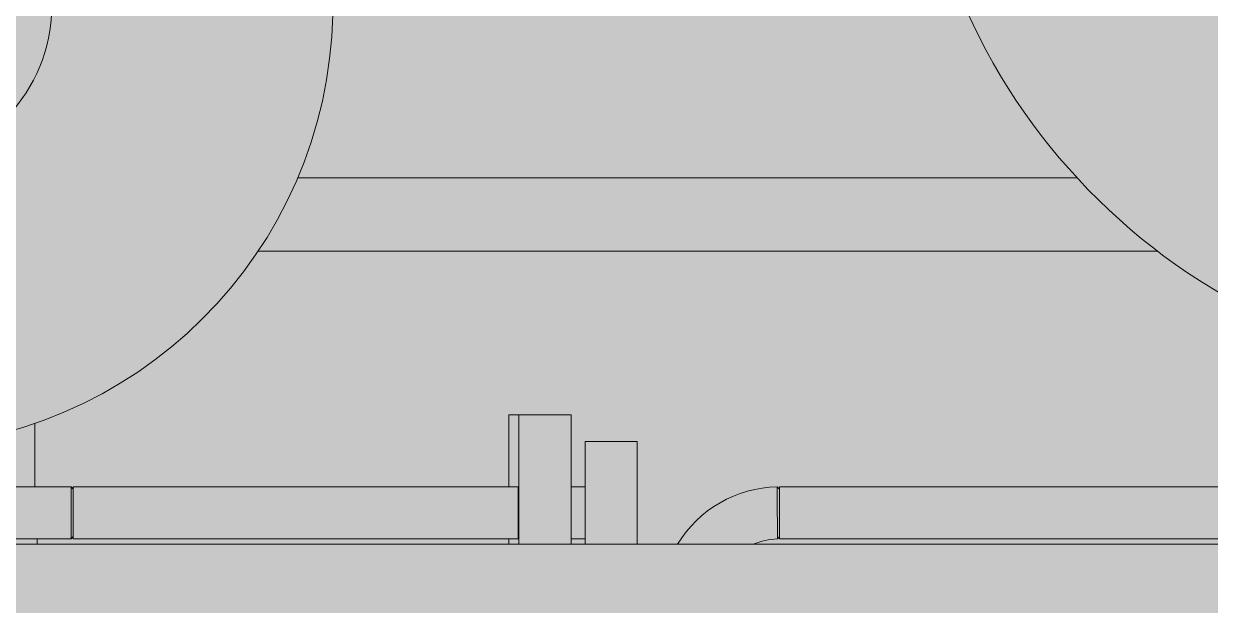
# Model space of a CAD drawing. Header units: centimetres. Extents: x 405564 to 502064, y 46284 to 60634.
# Drawn here: x 484504.61 to 484553.16, y 56748.42 to 56772.22 of the extents above; entities that cross this region are included whole.
import ezdxf

# ---------------------------------------------------------------- set-up
doc = ezdxf.new("R2010")
doc.units = ezdxf.units.CM
doc.layers.get('0').update_dxf_attribs({"color": 8, "lineweight": 9})
doc.layers.add('0-KRCN-MİMARİ-220526', color=8, linetype='Continuous', lineweight=9)
doc.layers.add('Visible (ISO)', color=8, linetype='Continuous', lineweight=18)
doc.layers.add('AS_NOT_MIMARI', color=8, linetype='Continuous')

# ---------------------------------------------------------------- blocks, each defined once
blk = doc.blocks.new('A$Cdfb98813')
h = blk.add_hatch()
h.set_pattern_fill('ANGLE', color=256, scale=0.3)
h.set_pattern_definition([(0, (182.2423, -979.0145), (0, 2.0955), [1.524, -0.5715]), (90, (182.2423, -979.0145), (-2.0955, 1e-16), [1.524, -0.5715])])
h.paths.add_polyline_path([(1918.018, 199.001), (1545.018, 199.001), (1545.018, 300), (1515.018, 300), (1515.018, 199.001), (238.979, 199.001), (238.979, -429.5), (238.979, -658.015), (1918.018, -658.015)])
h.paths.add_polyline_path([(268.979, -429.5), (268.979, 169.001), (1888.018, 169.001), (1888.018, -628.015), (268.979, -628.015), (268.979, -453.5)], flags=16)
h.paths.add_polyline_path([(1888.018, -429.5), (268.979, -429.5), (268.979, -459.5), (1888.018, -459.5)], flags=0)
h = blk.add_hatch()
h.set_pattern_fill('ANGLE', color=256)
h.set_pattern_definition([(0, (-483849.746, -58273.935), (0, 6.985), [5.08, -1.905]), (90, (-483849.746, -58273.935), (-6.985, 4e-16), [5.08, -1.905])])
h.paths.add_polyline_path([(425.139, -15.05), (800.139, -15.05), (800.139, -100), (900, -100), (900.139, -15.05), (1700, -15.05), (1700, -100), (1800, -100), (1800.139, -15.05), (2235.139, -15.05), (2235.139, -206), (425.139, -206.05)])
at = {"layer": 'Visible (ISO)'}
for p, q in [((697.957, -66.65), (666.077, -66.65)), ((701.248, -69.65), (664.458, -69.65)), ((655.321, -79.296), (655.321, -76.7)), ((674.713, -76.35), (675.126, -76.35)), ((674.713, -79.296), (674.713, -76.35)), ((675.126, -76.35), (677.26, -76.35)), ((675.126, -81.65), (675.126, -76.35)), ((677.26, -81.65), (677.26, -76.35)), ((679.964, -77.438), (677.83, -77.438)), ((677.83, -77.438), (677.83, -81.65)), ((679.964, -77.438), (679.964, -81.65)), ((656.798, -79.296), (651.903, -79.296)), ((656.798, -81.43), (656.798, -79.296)), ((656.89, -79.388), (656.798, -79.296)), ((656.89, -79.296), (656.89, -81.43)), ((656.89, -79.296), (675.087, -79.296)), ((675.087, -79.296), (675.087, -81.43)), ((677.83, -79.296), (677.26, -79.296)), ((685.695, -79.297), (685.789, -79.389)), ((685.789, -79.296), (685.789, -81.43)), ((685.789, -79.296), (719.951, -79.296)), ((656.798, -81.43), (651.903, -81.43)), ((655.417, -81.65), (655.417, -81.43)), ((656.89, -81.337), (656.798, -81.43)), ((656.89, -81.43), (675.087, -81.43)), ((674.713, -81.65), (674.713, -81.43)), ((677.26, -81.43), (677.83, -81.43)), ((685.789, -81.339), (685.7, -81.431)), ((685.789, -81.43), (719.951, -81.43)), ((739.841, -81.65), (580.321, -81.65))]:
    blk.add_line(p, q, dxfattribs=at)
for centre, radius, start, end in [((649.409, -59.592), 18.1, 273.3789, 266.6211), ((716.716, -49.377), 25.5, 183.5833, 356.4167), ((649.409, -59.592), 6.6, 279.3019, 260.6981), ((685.789, -84.173), 4.877, 91.1052, 148.8458), ((685.789, -84.173), 2.743, 91.8651, 113.1146)]:
    blk.add_arc(centre, radius, start, end, dxfattribs=at)
for points in [[(675.087, -79.388), (675.1, -79.375), (675.113, -79.362), (675.126, -79.349)], [(675.126, -81.377), (675.113, -81.364), (675.1, -81.351), (675.087, -81.337)]]:
    blk.add_open_spline(points, degree=3, dxfattribs=at)
for points, knots in [([(685.697, -80.363), (685.696, -80.083), (685.696, -79.807), (685.696, -79.609), (685.695, -79.51), (685.695, -79.432), (685.695, -79.378), (685.695, -79.325), (685.695, -79.297), (685.695, -79.297)], [-1, -1, -1, -1, -0.875, -0.875, -0.875, -0.8125, -0.8125, -0.8125, -0.7500877, -0.7500877, -0.7500877, -0.7500877]), ([(685.7, -81.431), (685.7, -81.431), (685.7, -81.431), (685.7, -81.431), (685.7, -81.431), (685.7, -81.403), (685.7, -81.35), (685.699, -81.296), (685.699, -81.217), (685.699, -81.118), (685.699, -81.018), (685.698, -80.901), (685.698, -80.771), (685.698, -80.642), (685.697, -80.503), (685.697, -80.363)], [-0.2501612, -0.2501612, -0.2501612, -0.2501612, -0.25, -0.25, -0.25, -0.1875, -0.1875, -0.1875, -0.125, -0.125, -0.125, -0.0625, -0.0625, -0.0625, 0, 0, 0, 0])]:
    blk.add_open_spline(points, degree=3, knots=knots, dxfattribs=at)
blk = doc.blocks.new('A$C6A10306C')
at = {"layer": 'AS_NOT_MIMARI'}
blk.add_blockref('A$Cdfb98813', (13285.68, -3801.454), dxfattribs=at)

msp = doc.modelspace()

# ---------------------------------------------------------------- block references
at = {"layer": '0-KRCN-MİMARİ-220526'}
msp.add_blockref('A$C6A10306C', (470564.066, 60634.016), dxfattribs=at)

doc.saveas('drawing.dxf')
